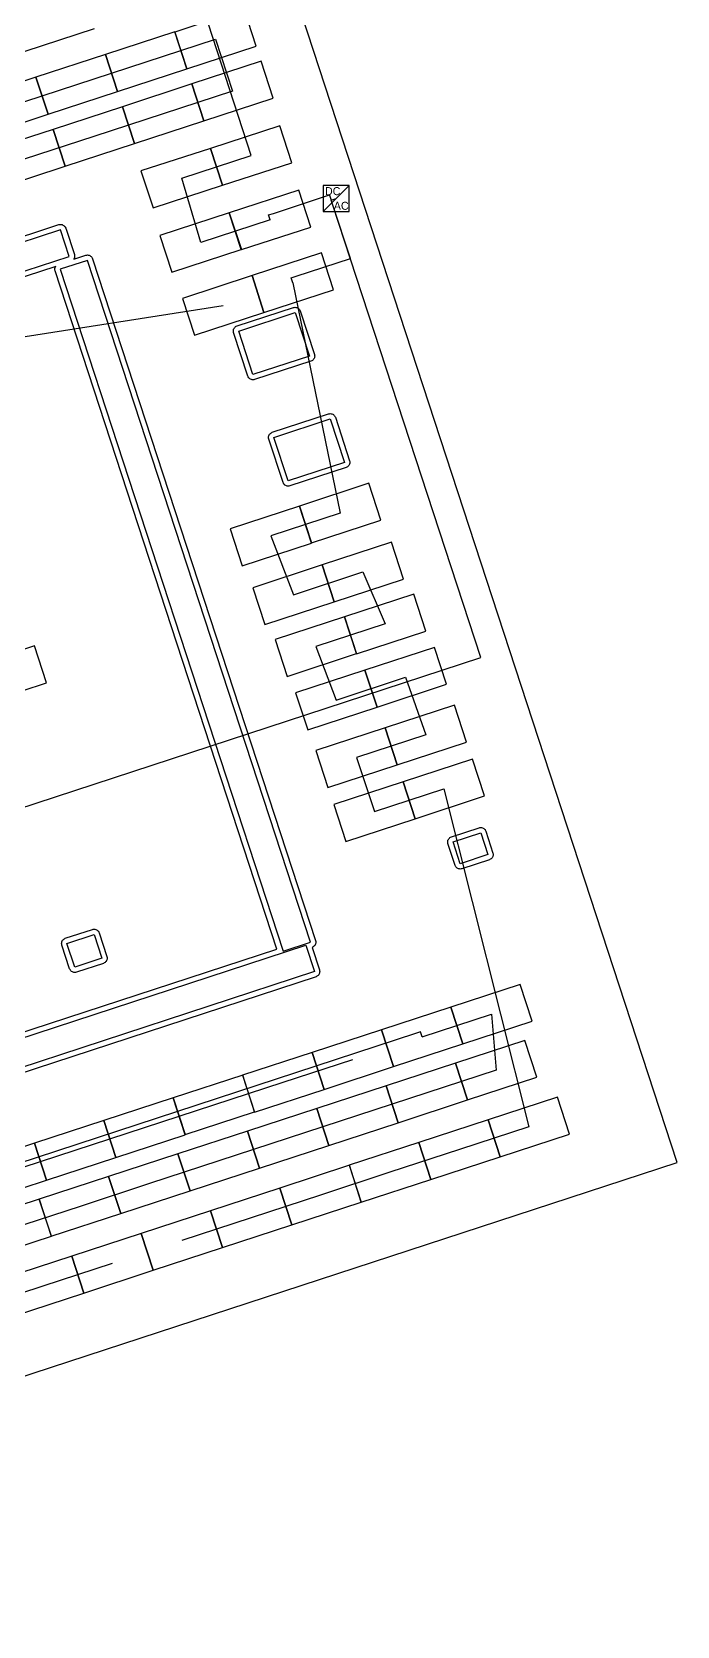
# Model space of a CAD drawing. Header units: feet. Extents: x -377 to 137, y -116 to 143.
# Drawn here: x -62 to -1.2, y -116.3 to 34 of the extents above; entities that cross this region are included whole.
import ezdxf

# ---------------------------------------------------------------- set-up
doc = ezdxf.new("R2010")
doc.units = ezdxf.units.FT
for name, color, linetype in [('Buildings', 7, 'CONTINUOUS'), ('Connections', 7, 'CONTINUOUS'), ('Inverters', 7, 'CONTINUOUS'), ('Modules', 7, 'CONTINUOUS'), ('Obstructions', 7, 'CONTINUOUS'), ('Setbacks', 7, 'CONTINUOUS'), ('Strings', 7, 'CONTINUOUS')]:
    doc.layers.add(name, color=color, linetype=linetype)

msp = doc.modelspace()

# ---------------------------------------------------------------- linework, layer by layer
at = {"layer": 'Buildings', "color": 252}
for p, q in [((-1.2, -72.63), (-43.45, 56.56)), ((-134.87, -116.35), (-1.2, -72.63))]:
    msp.add_line(p, q, dxfattribs=at)
at = {"layer": 'Connections', "color": 91}
for p, q in [((-39.27, 16.85), (-33.97, 18.59)), ((-33.97, 18.59), (-33.97, 18.57)), ((-33.97, 18.57), (-33.81, 18.1)), ((-33.81, 18.1), (-33.35, 18.26)), ((-33.81, 18.1), (-33.35, 18.26)), ((-33.81, 18.1), (-33.35, 18.26)), ((-33.66, 17.64), (-33.81, 18.1)), ((-33.66, 17.64), (-33.81, 18.1)), ((-39.74, 16.7), (-39.27, 16.85)), ((-39.59, 16.23), (-39.74, 16.7)), ((-19.71, -25.03), (-33.66, 17.64)), ((-32.01, 12.6), (-33.66, 17.64)), ((-37.14, 10.93), (-32.01, 12.6)), ((-37.61, 10.77), (-37.14, 10.93)), ((-37.45, 10.31), (-37.61, 10.77)), ((-98.54, -50.82), (-19.71, -25.03)), ((-25.87, -60.48), (-119.72, -91.17)), ((-25.4, -60.32), (-25.87, -60.48)), ((-25.25, -60.79), (-25.4, -60.32))]:
    msp.add_line(p, q, dxfattribs=at)
at = {"layer": 'Inverters'}
for p, q in [((-32.12, 19.49), (-34.58, 19.49)), ((-34.58, 19.49), (-34.58, 17.03)), ((-34.58, 17.03), (-32.12, 19.49)), ((-32.12, 17.03), (-32.12, 19.49)), ((-34.58, 17.03), (-32.12, 17.03))]:
    msp.add_line(p, q, dxfattribs=at)
at = {"layer": 'Modules', "color": 254}
for p, q in [((-42.03, 36.09), (-48.58, 33.95)), ((-40.9, 32.61), (-42.03, 36.09)), ((-62.67, 32.15), (-56.13, 34.28)), ((-48.57, 33.96), (-55.12, 31.82)), ((-48.58, 33.95), (-47.44, 30.47)), ((-47.44, 30.48), (-48.57, 33.96)), ((-55.11, 31.82), (-61.66, 29.68)), ((-55.12, 31.82), (-53.98, 28.34)), ((-53.98, 28.34), (-55.11, 31.82)), ((-47.44, 30.47), (-40.9, 32.61)), ((-53.98, 28.34), (-47.44, 30.48)), ((-40.43, 31.19), (-46.97, 29.05)), ((-39.29, 27.71), (-40.43, 31.19)), ((-61.66, 29.68), (-68.2, 27.54)), ((-60.52, 26.2), (-61.66, 29.68)), ((-61.66, 29.68), (-60.52, 26.2)), ((-46.97, 29.05), (-53.51, 26.91)), ((-46.97, 29.05), (-45.83, 25.57)), ((-45.83, 25.57), (-46.97, 29.05)), ((-60.52, 26.2), (-53.98, 28.34)), ((-45.83, 25.57), (-39.29, 27.71)), ((-67.06, 24.06), (-60.52, 26.2)), ((-53.51, 26.91), (-60.05, 24.77)), ((-52.37, 23.43), (-53.51, 26.91)), ((-53.51, 26.91), (-52.37, 23.43)), ((-52.37, 23.43), (-45.83, 25.57)), ((-60.05, 24.77), (-66.6, 22.63)), ((-60.05, 24.77), (-58.92, 21.29)), ((-58.92, 21.29), (-60.05, 24.77)), ((-38.67, 25.11), (-45.21, 22.98)), ((-37.53, 21.63), (-38.67, 25.11)), ((-58.92, 21.29), (-52.37, 23.43)), ((-45.21, 22.98), (-51.76, 20.85)), ((-45.21, 22.98), (-44.08, 19.5)), ((-44.08, 19.5), (-45.21, 22.98)), ((-65.46, 19.15), (-58.92, 21.29)), ((-44.08, 19.5), (-37.53, 21.63)), ((-51.76, 20.85), (-50.62, 17.37)), ((-50.62, 17.37), (-44.08, 19.5)), ((-36.88, 19.03), (-43.43, 16.91)), ((-35.75, 15.55), (-36.88, 19.03)), ((-43.43, 16.91), (-49.97, 14.78)), ((-43.43, 16.91), (-42.29, 13.43)), ((-42.3, 13.43), (-43.43, 16.91)), ((-42.29, 13.43), (-35.75, 15.55)), ((-49.97, 14.78), (-48.84, 11.3)), ((-48.84, 11.3), (-42.3, 13.43)), ((-34.75, 13.12), (-41.29, 10.98)), ((-33.61, 9.64), (-34.75, 13.12)), ((-41.29, 10.98), (-47.84, 8.84)), ((-41.29, 10.98), (-40.16, 7.5)), ((-40.16, 7.5), (-41.29, 10.98)), ((-40.16, 7.5), (-33.61, 9.64)), ((-47.84, 8.84), (-46.7, 5.36)), ((-46.7, 5.36), (-40.16, 7.5)), ((-30.26, -8.6), (-36.81, -10.74)), ((-29.13, -12.08), (-30.26, -8.6)), ((-36.81, -10.75), (-43.35, -12.89)), ((-36.81, -10.74), (-35.67, -14.22)), ((-35.67, -14.23), (-36.81, -10.75)), ((-43.35, -12.89), (-42.21, -16.37)), ((-35.67, -14.22), (-29.13, -12.08)), ((-42.21, -16.37), (-35.67, -14.23)), ((-28.12, -14.15), (-34.67, -16.29)), ((-26.99, -17.63), (-28.12, -14.15)), ((-34.67, -16.3), (-41.21, -18.44)), ((-34.67, -16.29), (-33.53, -19.77)), ((-33.53, -19.78), (-34.67, -16.3)), ((-33.53, -19.77), (-26.99, -17.63)), ((-41.21, -18.44), (-40.07, -21.92)), ((-26.04, -19.05), (-32.58, -21.19)), ((-24.9, -22.53), (-26.04, -19.05)), ((-40.07, -21.92), (-33.53, -19.78)), ((-32.58, -21.19), (-39.12, -23.33)), ((-31.44, -24.66), (-32.58, -21.19)), ((-32.58, -21.19), (-31.44, -24.67)), ((-31.44, -24.67), (-24.9, -22.53)), ((-61.8, -23.93), (-68.34, -26.07)), ((-60.66, -27.41), (-61.8, -23.93)), ((-39.12, -23.33), (-37.98, -26.8)), ((-37.98, -26.8), (-31.44, -24.66)), ((-24.09, -24.07), (-30.64, -26.21)), ((-22.96, -27.55), (-24.09, -24.07)), ((-30.64, -26.22), (-37.18, -28.36)), ((-30.64, -26.21), (-29.5, -29.69)), ((-29.5, -29.7), (-30.64, -26.22)), ((-67.2, -29.55), (-60.66, -27.41)), ((-37.18, -28.36), (-36.04, -31.84)), ((-29.5, -29.69), (-22.96, -27.55)), ((-36.04, -31.84), (-29.5, -29.7)), ((-22.19, -29.51), (-28.73, -31.65)), ((-21.05, -32.99), (-22.19, -29.51)), ((-28.73, -31.65), (-35.28, -33.79)), ((-28.73, -31.65), (-27.6, -35.13)), ((-27.59, -35.13), (-28.73, -31.65)), ((-27.6, -35.13), (-21.05, -32.99)), ((-35.28, -33.79), (-34.14, -37.27)), ((-34.14, -37.27), (-27.59, -35.13)), ((-20.49, -34.6), (-27.04, -36.74)), ((-19.36, -38.08), (-20.49, -34.6)), ((-27.03, -36.74), (-33.58, -38.88)), ((-27.04, -36.74), (-25.9, -40.22)), ((-25.9, -40.22), (-27.03, -36.74)), ((-33.58, -38.88), (-32.44, -42.36)), ((-25.9, -40.22), (-19.36, -38.08)), ((-32.44, -42.36), (-25.9, -40.22)), ((-16.01, -55.84), (-22.55, -57.98)), ((-14.87, -59.32), (-16.01, -55.84)), ((-22.55, -57.98), (-29.09, -60.12)), ((-22.55, -57.98), (-21.41, -61.46)), ((-21.41, -61.46), (-22.55, -57.98)), ((-29.09, -60.12), (-35.63, -62.26)), ((-27.95, -63.6), (-29.09, -60.12)), ((-29.09, -60.12), (-27.95, -63.6)), ((-21.41, -61.46), (-14.87, -59.32)), ((-27.95, -63.6), (-21.41, -61.46)), ((-15.56, -61.12), (-22.1, -63.26)), ((-14.42, -64.6), (-15.56, -61.12)), ((-35.63, -62.26), (-42.18, -64.4)), ((-34.5, -65.74), (-35.63, -62.26)), ((-35.63, -62.26), (-34.49, -65.74)), ((-42.17, -64.39), (-48.72, -66.53)), ((-42.18, -64.4), (-41.04, -67.88)), ((-41.04, -67.87), (-42.17, -64.39)), ((-34.49, -65.74), (-27.95, -63.6)), ((-22.1, -63.26), (-28.64, -65.4)), ((-20.96, -66.74), (-22.1, -63.26)), ((-22.1, -63.26), (-20.96, -66.74)), ((-20.96, -66.74), (-14.42, -64.6)), ((-41.04, -67.88), (-34.5, -65.74)), ((-28.64, -65.4), (-35.18, -67.54)), ((-27.5, -68.88), (-28.64, -65.4)), ((-28.64, -65.4), (-27.5, -68.88)), ((-48.72, -66.54), (-55.26, -68.68)), ((-48.72, -66.53), (-47.58, -70.01)), ((-47.58, -70.02), (-48.72, -66.54)), ((-35.18, -67.54), (-41.73, -69.68)), ((-34.05, -71.02), (-35.18, -67.54)), ((-35.18, -67.54), (-34.04, -71.02)), ((-27.5, -68.88), (-20.96, -66.74)), ((-12.49, -66.47), (-19.03, -68.61)), ((-11.35, -69.95), (-12.49, -66.47)), ((-55.26, -68.68), (-61.8, -70.82)), ((-54.12, -72.15), (-55.26, -68.68)), ((-55.26, -68.68), (-54.12, -72.16)), ((-47.58, -70.01), (-41.04, -67.87)), ((-34.04, -71.02), (-27.5, -68.88)), ((-19.03, -68.61), (-25.57, -70.75)), ((-17.89, -72.09), (-19.03, -68.61)), ((-19.03, -68.61), (-17.89, -72.09)), ((-54.12, -72.16), (-47.58, -70.02)), ((-41.73, -69.68), (-48.27, -71.82)), ((-40.59, -73.16), (-41.73, -69.68)), ((-41.73, -69.68), (-40.59, -73.16)), ((-17.89, -72.09), (-11.35, -69.95)), ((-61.8, -70.82), (-68.34, -72.96)), ((-60.66, -74.29), (-61.8, -70.82)), ((-61.8, -70.82), (-60.66, -74.29)), ((-48.27, -71.82), (-54.81, -73.96)), ((-47.13, -75.3), (-48.27, -71.82)), ((-48.27, -71.82), (-47.13, -75.3)), ((-40.59, -73.16), (-34.05, -71.02)), ((-25.57, -70.75), (-32.12, -72.89)), ((-24.44, -74.23), (-25.57, -70.75)), ((-25.57, -70.75), (-24.43, -74.23)), ((-24.43, -74.23), (-17.89, -72.09)), ((-60.66, -74.29), (-54.12, -72.15)), ((-47.13, -75.3), (-40.59, -73.16)), ((-32.11, -72.9), (-38.66, -75.04)), ((-32.12, -72.89), (-30.98, -76.37)), ((-30.98, -76.38), (-32.11, -72.9)), ((-67.2, -76.43), (-60.66, -74.29)), ((-54.81, -73.96), (-61.35, -76.1)), ((-53.67, -77.44), (-54.81, -73.96)), ((-54.81, -73.96), (-53.67, -77.44)), ((-38.66, -75.04), (-45.2, -77.18)), ((-37.52, -78.52), (-38.66, -75.04)), ((-38.66, -75.04), (-37.52, -78.52)), ((-30.98, -76.37), (-24.44, -74.23)), ((-61.35, -76.1), (-67.89, -78.24)), ((-60.21, -79.58), (-61.35, -76.1)), ((-61.35, -76.1), (-60.22, -79.58)), ((-53.67, -77.44), (-47.13, -75.3)), ((-37.52, -78.52), (-30.98, -76.38)), ((-60.22, -79.58), (-53.67, -77.44)), ((-45.2, -77.18), (-51.74, -79.32)), ((-44.06, -80.66), (-45.2, -77.18)), ((-45.2, -77.18), (-44.06, -80.66)), ((-66.76, -81.72), (-60.21, -79.58)), ((-51.74, -79.32), (-58.28, -81.46)), ((-50.6, -82.8), (-51.74, -79.32)), ((-51.74, -79.32), (-50.6, -82.8)), ((-44.06, -80.66), (-37.52, -78.52)), ((-50.6, -82.8), (-44.06, -80.66)), ((-58.28, -81.46), (-64.83, -83.6)), ((-57.15, -84.94), (-58.28, -81.46)), ((-58.28, -81.46), (-57.15, -84.94)), ((-57.15, -84.94), (-50.6, -82.8)), ((-63.69, -87.08), (-57.15, -84.94))]:
    msp.add_line(p, q, dxfattribs=at)
at = {"layer": 'Obstructions', "color": 252}
for p, q in [((-59.34, 15.31), (-163.83, -18.87)), ((-58.52, 12.8), (-59.34, 15.31)), ((-163.01, -21.38), (-58.52, 12.8)), ((-56.8, 12.42), (-59.38, 11.58)), ((-35.77, -51.87), (-56.8, 12.42)), ((-59.38, 11.58), (-38.35, -52.72)), ((-42.54, 5.76), (-37.23, 7.5)), ((-37.23, 7.5), (-35.88, 3.4)), ((-41.2, 1.66), (-42.54, 5.76)), ((-35.88, 3.4), (-41.2, 1.66)), ((-39.23, -4.27), (-33.91, -2.53)), ((-33.91, -2.53), (-32.57, -6.63)), ((-37.88, -8.37), (-39.23, -4.27)), ((-32.57, -6.63), (-37.88, -8.37)), ((-22.33, -42.41), (-19.72, -41.55)), ((-19.72, -41.55), (-19.05, -43.61)), ((-21.65, -44.47), (-22.33, -42.41)), ((-19.05, -43.61), (-21.65, -44.47)), ((-140.91, -86.39), (-36.21, -52.15)), ((-58.74, -51.98), (-56.18, -51.14)), ((-58.01, -54.22), (-58.74, -51.98)), ((-56.18, -51.14), (-55.45, -53.38)), ((-38.35, -52.72), (-35.77, -51.87)), ((-36.21, -52.15), (-35.4, -54.64)), ((-55.45, -53.38), (-58.01, -54.22)), ((-35.4, -54.64), (-140.1, -88.88))]:
    msp.add_line(p, q, dxfattribs=at)
at = {"layer": 'Setbacks', "color": 2}
for p, q in [((-163.99, -18.39), (-59.5, 15.79)), ((-59.5, 15.79), (-59.42, 15.8)), ((-59.5, 15.79), (-59.5, 15.79)), ((-59.5, 15.79), (-59.5, 15.79)), ((-59.5, 15.79), (-59.5, 15.79)), ((-59.42, 15.8), (-59.34, 15.81)), ((-59.34, 15.81), (-59.34, 15.81)), ((-59.34, 15.81), (-59.34, 15.81)), ((-59.34, 15.81), (-59.34, 15.81)), ((-59.34, 15.81), (-59.34, 15.81)), ((-59.34, 15.81), (-59.27, 15.8)), ((-59.27, 15.8), (-59.19, 15.79)), ((-59.19, 15.79), (-59.19, 15.79)), ((-59.19, 15.79), (-59.19, 15.79)), ((-59.19, 15.79), (-59.19, 15.79)), ((-59.19, 15.79), (-59.19, 15.79)), ((-59.19, 15.79), (-59.12, 15.75)), ((-59.12, 15.75), (-59.05, 15.72)), ((-59.05, 15.72), (-59.05, 15.72)), ((-59.05, 15.72), (-59.05, 15.72)), ((-59.05, 15.72), (-59.05, 15.72)), ((-59.05, 15.72), (-59.05, 15.72)), ((-59.05, 15.72), (-58.99, 15.66)), ((-58.99, 15.66), (-58.94, 15.61)), ((-58.94, 15.61), (-58.94, 15.61)), ((-58.94, 15.61), (-58.94, 15.61)), ((-58.94, 15.61), (-58.94, 15.61)), ((-58.94, 15.61), (-58.94, 15.61)), ((-58.94, 15.61), (-58.9, 15.54)), ((-58.9, 15.54), (-58.86, 15.47)), ((-58.86, 15.47), (-58.86, 15.47)), ((-58.86, 15.47), (-58.86, 15.47)), ((-58.86, 15.47), (-58.86, 15.47)), ((-58.86, 15.47), (-58.04, 12.96)), ((-58.1, 12.53), (-56.96, 12.9)), ((-58.08, 12.58), (-58.1, 12.53)), ((-58.04, 12.65), (-58.08, 12.58)), ((-58.04, 12.96), (-58.04, 12.96)), ((-58.04, 12.96), (-58.04, 12.96)), ((-58.04, 12.96), (-58.04, 12.96)), ((-58.04, 12.96), (-58.04, 12.96)), ((-58.04, 12.96), (-58.03, 12.88)), ((-58.03, 12.72), (-58.04, 12.65)), ((-58.04, 12.65), (-58.04, 12.65)), ((-58.04, 12.65), (-58.04, 12.65)), ((-58.04, 12.65), (-58.04, 12.65)), ((-58.04, 12.65), (-58.04, 12.65)), ((-58.03, 12.88), (-58.02, 12.8)), ((-58.02, 12.8), (-58.03, 12.72)), ((-58.02, 12.8), (-58.02, 12.8)), ((-58.02, 12.8), (-58.02, 12.8)), ((-58.02, 12.8), (-58.02, 12.8)), ((-58.02, 12.8), (-58.02, 12.8)), ((-56.96, 12.9), (-56.87, 12.92)), ((-56.96, 12.9), (-56.96, 12.9)), ((-56.96, 12.9), (-56.96, 12.9)), ((-56.87, 12.92), (-56.8, 12.93)), ((-56.8, 12.93), (-56.8, 12.93)), ((-56.8, 12.93), (-56.8, 12.93)), ((-56.8, 12.93), (-56.8, 12.93)), ((-56.8, 12.93), (-56.73, 12.92)), ((-56.73, 12.92), (-56.65, 12.9)), ((-56.65, 12.9), (-56.65, 12.9)), ((-56.65, 12.9), (-56.65, 12.9)), ((-56.65, 12.9), (-56.65, 12.9)), ((-56.65, 12.9), (-56.59, 12.87)), ((-56.59, 12.87), (-56.51, 12.83)), ((-56.51, 12.83), (-56.51, 12.83)), ((-56.51, 12.83), (-56.51, 12.83)), ((-56.51, 12.83), (-56.51, 12.83)), ((-56.51, 12.83), (-56.45, 12.78)), ((-56.45, 12.78), (-56.4, 12.72)), ((-56.4, 12.72), (-56.39, 12.72)), ((-56.39, 12.72), (-56.39, 12.72)), ((-56.39, 12.72), (-56.39, 12.72)), ((-56.39, 12.72), (-56.36, 12.65)), ((-56.36, 12.65), (-56.32, 12.58)), ((-56.32, 12.58), (-56.32, 12.58)), ((-56.32, 12.58), (-56.32, 12.58)), ((-56.32, 12.58), (-56.32, 12.58)), ((-56.32, 12.58), (-35.29, -51.72)), ((-59.8, 11.85), (-162.86, -21.85)), ((-59.88, 11.58), (-59.87, 11.66)), ((-59.87, 11.5), (-59.88, 11.58)), ((-59.88, 11.58), (-59.88, 11.58)), ((-59.88, 11.58), (-59.88, 11.58)), ((-59.88, 11.58), (-59.88, 11.58)), ((-59.87, 11.66), (-59.86, 11.74)), ((-59.86, 11.43), (-59.87, 11.5)), ((-59.86, 11.74), (-59.82, 11.8)), ((-59.86, 11.74), (-59.86, 11.74)), ((-59.86, 11.74), (-59.86, 11.74)), ((-59.86, 11.74), (-59.86, 11.74)), ((-59.86, 11.42), (-59.86, 11.43)), ((-38.95, -52.51), (-59.86, 11.42)), ((-59.86, 11.42), (-59.86, 11.42)), ((-59.86, 11.42), (-59.86, 11.42)), ((-59.86, 11.42), (-59.86, 11.42)), ((-59.82, 11.8), (-59.8, 11.85)), ((-42.7, 6.24), (-37.38, 7.98)), ((-37.38, 7.98), (-37.31, 7.99)), ((-37.38, 7.98), (-37.38, 7.98)), ((-37.38, 7.98), (-37.38, 7.98)), ((-37.38, 7.98), (-37.38, 7.98)), ((-37.31, 7.99), (-37.23, 8)), ((-37.23, 8), (-37.23, 8)), ((-37.23, 8), (-37.23, 8)), ((-37.23, 8), (-37.23, 8)), ((-37.23, 8), (-37.23, 8)), ((-37.23, 8), (-37.15, 7.99)), ((-37.15, 7.99), (-37.07, 7.98)), ((-37.07, 7.98), (-37.07, 7.98)), ((-37.07, 7.98), (-37.07, 7.98)), ((-37.07, 7.98), (-37.07, 7.98)), ((-37.07, 7.98), (-37.07, 7.98)), ((-37.07, 7.98), (-37, 7.94)), ((-37, 7.94), (-36.93, 7.91)), ((-36.93, 7.91), (-36.93, 7.91)), ((-36.93, 7.91), (-36.93, 7.91)), ((-36.93, 7.91), (-36.93, 7.91)), ((-36.93, 7.91), (-36.93, 7.91)), ((-36.93, 7.91), (-36.88, 7.85)), ((-36.88, 7.85), (-36.82, 7.8)), ((-36.82, 7.8), (-36.82, 7.8)), ((-36.82, 7.8), (-36.82, 7.8)), ((-36.82, 7.8), (-36.82, 7.8)), ((-36.82, 7.8), (-36.82, 7.8)), ((-36.82, 7.8), (-36.78, 7.73)), ((-36.78, 7.73), (-36.75, 7.66)), ((-36.75, 7.66), (-36.75, 7.66)), ((-36.75, 7.66), (-36.75, 7.66)), ((-36.75, 7.66), (-36.75, 7.66)), ((-36.75, 7.66), (-35.41, 3.55)), ((-42.98, 5.99), (-42.95, 6.06)), ((-42.95, 6.06), (-42.89, 6.11)), ((-42.95, 6.06), (-42.95, 6.06)), ((-42.95, 6.06), (-42.95, 6.06)), ((-42.95, 6.06), (-42.95, 6.06)), ((-42.95, 6.06), (-42.95, 6.06)), ((-42.89, 6.11), (-42.84, 6.17)), ((-42.84, 6.17), (-42.77, 6.21)), ((-42.84, 6.17), (-42.84, 6.17)), ((-42.84, 6.17), (-42.84, 6.17)), ((-42.84, 6.17), (-42.84, 6.17)), ((-42.84, 6.17), (-42.84, 6.17)), ((-42.77, 6.21), (-42.7, 6.24)), ((-42.7, 6.24), (-42.7, 6.24)), ((-42.7, 6.24), (-42.7, 6.24)), ((-43.04, 5.76), (-43.03, 5.84)), ((-43.04, 5.76), (-43.04, 5.76)), ((-43.04, 5.76), (-43.04, 5.76)), ((-43.03, 5.68), (-43.04, 5.76)), ((-43.04, 5.76), (-43.04, 5.76)), ((-43.04, 5.76), (-43.04, 5.76)), ((-43.03, 5.84), (-43.02, 5.92)), ((-43.02, 5.61), (-43.03, 5.68)), ((-43.02, 5.92), (-42.98, 5.99)), ((-43.02, 5.92), (-43.02, 5.92)), ((-43.02, 5.92), (-43.02, 5.92)), ((-43.02, 5.92), (-43.02, 5.92)), ((-43.02, 5.92), (-43.02, 5.92)), ((-41.68, 1.5), (-43.02, 5.61)), ((-43.02, 5.61), (-43.02, 5.61)), ((-43.02, 5.61), (-43.02, 5.61)), ((-43.02, 5.61), (-43.02, 5.61)), ((-35.53, 3.05), (-35.59, 2.99)), ((-35.48, 3.1), (-35.53, 3.05)), ((-35.44, 3.17), (-35.48, 3.1)), ((-35.48, 3.1), (-35.48, 3.1)), ((-35.48, 3.1), (-35.48, 3.1)), ((-35.48, 3.1), (-35.48, 3.1)), ((-35.48, 3.1), (-35.48, 3.1)), ((-35.41, 3.24), (-35.44, 3.17)), ((-35.41, 3.55), (-35.41, 3.55)), ((-35.41, 3.55), (-35.39, 3.48)), ((-35.39, 3.32), (-35.41, 3.24)), ((-35.41, 3.24), (-35.41, 3.24)), ((-35.41, 3.24), (-35.41, 3.24)), ((-35.41, 3.24), (-35.41, 3.24)), ((-35.41, 3.24), (-35.41, 3.24)), ((-35.39, 3.48), (-35.38, 3.4)), ((-35.38, 3.4), (-35.39, 3.32)), ((-35.38, 3.4), (-35.38, 3.4)), ((-35.38, 3.4), (-35.38, 3.4)), ((-35.38, 3.4), (-35.38, 3.4)), ((-35.38, 3.4), (-35.38, 3.4)), ((-35.73, 2.92), (-41.04, 1.18)), ((-35.66, 2.95), (-35.73, 2.92)), ((-35.73, 2.92), (-35.73, 2.92)), ((-35.59, 2.99), (-35.66, 2.95)), ((-35.59, 2.99), (-35.59, 2.99)), ((-35.59, 2.99), (-35.59, 2.99)), ((-35.59, 2.99), (-35.59, 2.99)), ((-35.59, 2.99), (-35.59, 2.99)), ((-41.64, 1.43), (-41.68, 1.5)), ((-41.68, 1.5), (-41.68, 1.5)), ((-41.68, 1.5), (-41.68, 1.5)), ((-41.68, 1.5), (-41.68, 1.5)), ((-41.6, 1.36), (-41.64, 1.43)), ((-41.55, 1.31), (-41.6, 1.36)), ((-41.6, 1.36), (-41.6, 1.36)), ((-41.6, 1.36), (-41.6, 1.36)), ((-41.6, 1.36), (-41.6, 1.36)), ((-41.6, 1.36), (-41.6, 1.36)), ((-41.49, 1.25), (-41.55, 1.31)), ((-41.42, 1.21), (-41.49, 1.25)), ((-41.49, 1.25), (-41.49, 1.25)), ((-41.49, 1.25), (-41.49, 1.25)), ((-41.49, 1.25), (-41.49, 1.25)), ((-41.49, 1.25), (-41.49, 1.25)), ((-41.35, 1.18), (-41.42, 1.21)), ((-41.27, 1.17), (-41.35, 1.18)), ((-41.35, 1.18), (-41.35, 1.18)), ((-41.35, 1.18), (-41.35, 1.18)), ((-41.35, 1.18), (-41.35, 1.18)), ((-41.35, 1.18), (-41.35, 1.18)), ((-41.2, 1.15), (-41.27, 1.17)), ((-41.12, 1.17), (-41.2, 1.15)), ((-41.2, 1.15), (-41.2, 1.15)), ((-41.2, 1.15), (-41.2, 1.15)), ((-41.2, 1.15), (-41.2, 1.15)), ((-41.2, 1.15), (-41.2, 1.15)), ((-41.04, 1.18), (-41.12, 1.17)), ((-41.04, 1.18), (-41.04, 1.18)), ((-41.04, 1.18), (-41.04, 1.18)), ((-41.04, 1.18), (-41.04, 1.18)), ((-39.38, -3.79), (-34.07, -2.05)), ((-34.07, -2.05), (-33.99, -2.04)), ((-34.07, -2.05), (-34.07, -2.05)), ((-33.99, -2.04), (-33.91, -2.03)), ((-33.91, -2.03), (-33.91, -2.03)), ((-33.91, -2.03), (-33.91, -2.03)), ((-33.91, -2.03), (-33.91, -2.03)), ((-33.91, -2.03), (-33.83, -2.04)), ((-33.83, -2.04), (-33.76, -2.05)), ((-33.76, -2.05), (-33.76, -2.05)), ((-33.76, -2.05), (-33.76, -2.05)), ((-33.76, -2.05), (-33.76, -2.05)), ((-33.76, -2.05), (-33.68, -2.09)), ((-33.68, -2.09), (-33.62, -2.12)), ((-33.62, -2.12), (-33.62, -2.12)), ((-33.62, -2.12), (-33.62, -2.12)), ((-33.62, -2.12), (-33.62, -2.12)), ((-33.62, -2.12), (-33.56, -2.18)), ((-33.56, -2.18), (-33.51, -2.23)), ((-33.51, -2.23), (-33.51, -2.23)), ((-33.51, -2.23), (-33.51, -2.23)), ((-33.51, -2.23), (-33.51, -2.23)), ((-33.51, -2.23), (-33.47, -2.3)), ((-33.47, -2.3), (-33.43, -2.37)), ((-33.43, -2.37), (-33.43, -2.37)), ((-33.43, -2.37), (-32.09, -6.48)), ((-39.73, -4.27), (-39.72, -4.19)), ((-39.72, -4.35), (-39.73, -4.27)), ((-39.73, -4.27), (-39.73, -4.27)), ((-39.73, -4.27), (-39.73, -4.27)), ((-39.73, -4.27), (-39.73, -4.27)), ((-39.72, -4.19), (-39.7, -4.12)), ((-39.7, -4.43), (-39.72, -4.35)), ((-39.7, -4.11), (-39.67, -4.04)), ((-39.7, -4.12), (-39.7, -4.11)), ((-39.7, -4.11), (-39.7, -4.11)), ((-39.7, -4.11), (-39.7, -4.11)), ((-38.36, -8.53), (-39.7, -4.43)), ((-39.7, -4.43), (-39.7, -4.43)), ((-39.7, -4.43), (-39.7, -4.43)), ((-39.7, -4.43), (-39.7, -4.43)), ((-39.67, -4.04), (-39.63, -3.97)), ((-39.63, -3.97), (-39.58, -3.92)), ((-39.63, -3.97), (-39.63, -3.97)), ((-39.63, -3.97), (-39.63, -3.97)), ((-39.63, -3.97), (-39.63, -3.97)), ((-39.58, -3.92), (-39.52, -3.86)), ((-39.52, -3.86), (-39.45, -3.83)), ((-39.52, -3.86), (-39.52, -3.86)), ((-39.52, -3.86), (-39.52, -3.86)), ((-39.52, -3.86), (-39.52, -3.86)), ((-39.45, -3.83), (-39.38, -3.79)), ((-39.38, -3.79), (-39.38, -3.79)), ((-39.38, -3.79), (-39.38, -3.79)), ((-39.38, -3.79), (-39.38, -3.79)), ((-32.41, -7.11), (-37.73, -8.85)), ((-32.34, -7.08), (-32.41, -7.11)), ((-32.41, -7.11), (-32.41, -7.11)), ((-32.41, -7.11), (-32.41, -7.11)), ((-32.41, -7.11), (-32.41, -7.11)), ((-32.27, -7.04), (-32.34, -7.08)), ((-32.22, -6.98), (-32.27, -7.04)), ((-32.27, -7.04), (-32.27, -7.04)), ((-32.27, -7.04), (-32.27, -7.04)), ((-32.27, -7.04), (-32.27, -7.04)), ((-32.16, -6.93), (-32.22, -6.98)), ((-32.13, -6.86), (-32.16, -6.93)), ((-32.16, -6.93), (-32.16, -6.93)), ((-32.16, -6.93), (-32.16, -6.93)), ((-32.16, -6.93), (-32.16, -6.93)), ((-32.09, -6.79), (-32.13, -6.86)), ((-32.09, -6.48), (-32.09, -6.48)), ((-32.09, -6.48), (-32.09, -6.48)), ((-32.09, -6.48), (-32.09, -6.48)), ((-32.09, -6.48), (-32.08, -6.55)), ((-32.08, -6.71), (-32.09, -6.79)), ((-32.09, -6.79), (-32.09, -6.79)), ((-32.09, -6.79), (-32.09, -6.79)), ((-32.09, -6.79), (-32.09, -6.79)), ((-32.08, -6.55), (-32.07, -6.63)), ((-32.07, -6.63), (-32.08, -6.71)), ((-32.07, -6.63), (-32.07, -6.63)), ((-32.07, -6.63), (-32.07, -6.63)), ((-32.07, -6.63), (-32.07, -6.63)), ((-38.33, -8.6), (-38.36, -8.53)), ((-38.36, -8.53), (-38.36, -8.53)), ((-38.29, -8.67), (-38.33, -8.6)), ((-38.24, -8.72), (-38.29, -8.67)), ((-38.29, -8.67), (-38.29, -8.67)), ((-38.29, -8.67), (-38.29, -8.67)), ((-38.29, -8.67), (-38.29, -8.67)), ((-38.18, -8.78), (-38.24, -8.72)), ((-38.11, -8.81), (-38.18, -8.78)), ((-38.18, -8.78), (-38.18, -8.78)), ((-38.18, -8.78), (-38.18, -8.78)), ((-38.18, -8.78), (-38.18, -8.78)), ((-38.04, -8.85), (-38.11, -8.81)), ((-37.96, -8.86), (-38.04, -8.85)), ((-38.04, -8.85), (-38.04, -8.85)), ((-38.04, -8.85), (-38.04, -8.85)), ((-38.04, -8.85), (-38.04, -8.85)), ((-37.88, -8.87), (-37.96, -8.86)), ((-37.81, -8.86), (-37.88, -8.87)), ((-37.88, -8.87), (-37.88, -8.87)), ((-37.88, -8.87), (-37.88, -8.87)), ((-37.88, -8.87), (-37.88, -8.87)), ((-37.73, -8.85), (-37.81, -8.86)), ((-37.73, -8.85), (-37.73, -8.85)), ((-22.74, -42.11), (-22.68, -42.06)), ((-22.68, -42.06), (-22.63, -42)), ((-22.63, -42), (-22.56, -41.96)), ((-22.63, -42), (-22.63, -42)), ((-22.63, -42), (-22.63, -42)), ((-22.63, -42), (-22.63, -42)), ((-22.56, -41.96), (-22.49, -41.93)), ((-22.49, -41.93), (-19.87, -41.07)), ((-22.49, -41.93), (-22.49, -41.93)), ((-19.87, -41.07), (-19.8, -41.06)), ((-19.87, -41.07), (-19.87, -41.07)), ((-19.87, -41.07), (-19.87, -41.07)), ((-19.87, -41.07), (-19.87, -41.07)), ((-19.8, -41.06), (-19.72, -41.05)), ((-19.72, -41.05), (-19.72, -41.05)), ((-19.72, -41.05), (-19.72, -41.05)), ((-19.72, -41.05), (-19.72, -41.05)), ((-19.72, -41.05), (-19.72, -41.05)), ((-19.72, -41.05), (-19.64, -41.06)), ((-19.64, -41.06), (-19.56, -41.07)), ((-19.56, -41.07), (-19.56, -41.07)), ((-19.56, -41.07), (-19.56, -41.07)), ((-19.56, -41.07), (-19.56, -41.07)), ((-19.56, -41.07), (-19.56, -41.07)), ((-19.56, -41.07), (-19.49, -41.11)), ((-19.49, -41.11), (-19.42, -41.14)), ((-19.42, -41.14), (-19.42, -41.14)), ((-19.42, -41.14), (-19.42, -41.14)), ((-19.42, -41.14), (-19.42, -41.14)), ((-19.42, -41.14), (-19.42, -41.14)), ((-19.42, -41.14), (-19.37, -41.2)), ((-19.37, -41.2), (-19.31, -41.25)), ((-19.31, -41.25), (-19.31, -41.25)), ((-19.31, -41.25), (-19.31, -41.25)), ((-19.31, -41.25), (-19.31, -41.26)), ((-19.31, -41.26), (-19.31, -41.26)), ((-19.31, -41.26), (-19.27, -41.33)), ((-19.27, -41.33), (-19.24, -41.39)), ((-19.24, -41.39), (-19.24, -41.39)), ((-19.24, -41.39), (-19.24, -41.4)), ((-19.24, -41.4), (-19.24, -41.4)), ((-19.24, -41.4), (-18.57, -43.46)), ((-22.83, -42.41), (-22.82, -42.33)), ((-22.82, -42.49), (-22.83, -42.41)), ((-22.83, -42.41), (-22.83, -42.41)), ((-22.83, -42.41), (-22.83, -42.41)), ((-22.83, -42.41), (-22.83, -42.41)), ((-22.82, -42.33), (-22.81, -42.25)), ((-22.81, -42.56), (-22.82, -42.49)), ((-22.81, -42.25), (-22.77, -42.18)), ((-22.81, -42.25), (-22.81, -42.25)), ((-22.81, -42.25), (-22.81, -42.25)), ((-22.81, -42.25), (-22.81, -42.25)), ((-22.13, -44.62), (-22.81, -42.56)), ((-22.81, -42.56), (-22.81, -42.56)), ((-22.81, -42.56), (-22.81, -42.56)), ((-22.77, -42.18), (-22.74, -42.11)), ((-22.74, -42.11), (-22.74, -42.11)), ((-22.74, -42.11), (-22.74, -42.11)), ((-22.74, -42.11), (-22.74, -42.11)), ((-18.57, -43.46), (-18.57, -43.46)), ((-18.57, -43.46), (-18.56, -43.53)), ((-18.56, -43.53), (-18.54, -43.61)), ((-22.13, -44.62), (-22.13, -44.62)), ((-22.1, -44.69), (-22.13, -44.62)), ((-22.13, -44.62), (-22.13, -44.62)), ((-22.13, -44.62), (-22.13, -44.62)), ((-22.06, -44.76), (-22.1, -44.69)), ((-22.01, -44.82), (-22.06, -44.76)), ((-22.06, -44.76), (-22.06, -44.76)), ((-22.06, -44.76), (-22.06, -44.76)), ((-22.06, -44.76), (-22.06, -44.76)), ((-22.06, -44.76), (-22.06, -44.76)), ((-21.95, -44.87), (-22.01, -44.82)), ((-21.88, -44.91), (-21.95, -44.87)), ((-21.95, -44.87), (-21.95, -44.87)), ((-21.95, -44.87), (-21.95, -44.87)), ((-21.95, -44.87), (-21.95, -44.87)), ((-21.95, -44.87), (-21.95, -44.87)), ((-21.81, -44.94), (-21.88, -44.91)), ((-21.73, -44.96), (-21.81, -44.94)), ((-21.81, -44.94), (-21.81, -44.94)), ((-21.81, -44.94), (-21.81, -44.94)), ((-21.81, -44.94), (-21.81, -44.94)), ((-21.81, -44.94), (-21.81, -44.94)), ((-21.65, -44.97), (-21.73, -44.96)), ((-21.58, -44.96), (-21.65, -44.97)), ((-21.65, -44.97), (-21.65, -44.97)), ((-21.65, -44.97), (-21.65, -44.97)), ((-21.65, -44.97), (-21.65, -44.97)), ((-21.65, -44.97), (-21.65, -44.97)), ((-21.5, -44.94), (-21.58, -44.96)), ((-18.89, -44.09), (-21.5, -44.94)), ((-21.5, -44.94), (-21.5, -44.94)), ((-21.5, -44.94), (-21.5, -44.94)), ((-21.5, -44.94), (-21.5, -44.94)), ((-18.82, -44.05), (-18.89, -44.09)), ((-18.89, -44.09), (-18.89, -44.09)), ((-18.75, -44.02), (-18.82, -44.05)), ((-18.69, -43.96), (-18.75, -44.02)), ((-18.75, -44.02), (-18.75, -44.02)), ((-18.75, -44.02), (-18.75, -44.02)), ((-18.75, -44.02), (-18.75, -44.02)), ((-18.75, -44.02), (-18.75, -44.02)), ((-18.64, -43.91), (-18.69, -43.96)), ((-18.6, -43.84), (-18.64, -43.91)), ((-18.64, -43.91), (-18.64, -43.91)), ((-18.64, -43.91), (-18.64, -43.91)), ((-18.64, -43.91), (-18.64, -43.91)), ((-18.64, -43.91), (-18.64, -43.91)), ((-18.57, -43.77), (-18.6, -43.84)), ((-18.56, -43.69), (-18.57, -43.76)), ((-18.57, -43.76), (-18.57, -43.77)), ((-18.57, -43.77), (-18.57, -43.77)), ((-18.57, -43.77), (-18.57, -43.77)), ((-18.57, -43.77), (-18.57, -43.77)), ((-18.54, -43.61), (-18.56, -43.69)), ((-18.54, -43.61), (-18.54, -43.61)), ((-18.54, -43.61), (-18.54, -43.61)), ((-18.54, -43.61), (-18.54, -43.61)), ((-18.54, -43.61), (-18.54, -43.61)), ((-58.9, -51.5), (-56.34, -50.66)), ((-56.34, -50.66), (-56.26, -50.65)), ((-56.34, -50.66), (-56.34, -50.66)), ((-56.34, -50.66), (-56.34, -50.66)), ((-56.34, -50.66), (-56.34, -50.66)), ((-56.26, -50.65), (-56.18, -50.64)), ((-56.18, -50.64), (-56.18, -50.64)), ((-56.18, -50.64), (-56.18, -50.64)), ((-56.18, -50.64), (-56.18, -50.64)), ((-56.18, -50.64), (-56.18, -50.64)), ((-56.18, -50.64), (-56.1, -50.65)), ((-56.1, -50.65), (-56.03, -50.66)), ((-56.03, -50.66), (-56.03, -50.66)), ((-56.03, -50.66), (-56.03, -50.66)), ((-56.03, -50.66), (-56.03, -50.66)), ((-56.03, -50.66), (-56.02, -50.66)), ((-56.02, -50.66), (-55.96, -50.69)), ((-55.96, -50.69), (-55.89, -50.73)), ((-55.89, -50.73), (-55.89, -50.73)), ((-55.89, -50.73), (-55.88, -50.73)), ((-55.88, -50.73), (-55.88, -50.73)), ((-55.88, -50.73), (-55.88, -50.73)), ((-55.88, -50.73), (-55.83, -50.79)), ((-55.83, -50.79), (-55.77, -50.84)), ((-55.77, -50.84), (-55.77, -50.84)), ((-55.77, -50.84), (-55.77, -50.84)), ((-55.77, -50.84), (-55.77, -50.84)), ((-55.77, -50.84), (-55.77, -50.84)), ((-55.77, -50.84), (-55.74, -50.91)), ((-55.74, -50.91), (-55.7, -50.98)), ((-55.7, -50.98), (-55.7, -50.98)), ((-55.7, -50.98), (-55.7, -50.98)), ((-55.7, -50.98), (-55.7, -50.98)), ((-55.7, -50.98), (-54.97, -53.22)), ((-99.7, -72.38), (-38.95, -52.51)), ((-59.24, -51.98), (-59.23, -51.9)), ((-59.24, -51.98), (-59.24, -51.98)), ((-59.24, -51.98), (-59.24, -51.98)), ((-59.23, -52.06), (-59.24, -51.98)), ((-59.24, -51.98), (-59.24, -51.98)), ((-59.24, -51.98), (-59.24, -51.98)), ((-59.23, -51.9), (-59.22, -51.82)), ((-59.22, -52.13), (-59.23, -52.06)), ((-59.22, -51.82), (-59.18, -51.75)), ((-59.22, -51.82), (-59.22, -51.82)), ((-59.22, -51.82), (-59.22, -51.82)), ((-59.22, -51.82), (-59.22, -51.82)), ((-59.22, -51.82), (-59.22, -51.82)), ((-58.49, -54.37), (-59.22, -52.13)), ((-59.22, -52.13), (-59.22, -52.13)), ((-59.18, -51.75), (-59.15, -51.68)), ((-59.15, -51.68), (-59.09, -51.63)), ((-59.15, -51.68), (-59.15, -51.68)), ((-59.15, -51.68), (-59.15, -51.68)), ((-59.15, -51.68), (-59.15, -51.68)), ((-59.15, -51.68), (-59.15, -51.68)), ((-59.09, -51.63), (-59.04, -51.57)), ((-59.04, -51.57), (-58.97, -51.54)), ((-59.04, -51.57), (-59.04, -51.57)), ((-59.04, -51.57), (-59.04, -51.57)), ((-59.04, -51.57), (-59.04, -51.57)), ((-59.04, -51.57), (-59.04, -51.57)), ((-58.97, -51.54), (-58.9, -51.5)), ((-58.9, -51.5), (-58.9, -51.5)), ((-58.9, -51.5), (-58.9, -51.5)), ((-58.9, -51.5), (-58.9, -51.5)), ((-35.61, -52.35), (-35.62, -52.35)), ((-35.62, -52.35), (-34.92, -54.48)), ((-35.55, -52.32), (-35.61, -52.35)), ((-35.61, -52.35), (-35.61, -52.35)), ((-35.61, -52.35), (-35.61, -52.35)), ((-35.61, -52.35), (-35.61, -52.35)), ((-35.47, -52.28), (-35.55, -52.32)), ((-35.42, -52.22), (-35.47, -52.28)), ((-35.47, -52.28), (-35.47, -52.28)), ((-35.47, -52.28), (-35.47, -52.28)), ((-35.47, -52.28), (-35.47, -52.28)), ((-35.36, -52.17), (-35.42, -52.22)), ((-35.33, -52.1), (-35.36, -52.17)), ((-35.36, -52.17), (-35.36, -52.17)), ((-35.36, -52.17), (-35.36, -52.17)), ((-35.36, -52.17), (-35.36, -52.17)), ((-35.29, -52.03), (-35.33, -52.1)), ((-35.29, -51.72), (-35.29, -51.72)), ((-35.29, -51.72), (-35.29, -51.72)), ((-35.29, -51.72), (-35.29, -51.72)), ((-35.29, -51.72), (-35.29, -51.72)), ((-35.29, -51.72), (-35.28, -51.79)), ((-35.28, -51.95), (-35.29, -52.03)), ((-35.29, -52.03), (-35.29, -52.03)), ((-35.29, -52.03), (-35.29, -52.03)), ((-35.29, -52.03), (-35.29, -52.03)), ((-35.28, -51.79), (-35.27, -51.87)), ((-35.27, -51.87), (-35.28, -51.95)), ((-35.27, -51.87), (-35.27, -51.87)), ((-35.27, -51.87), (-35.27, -51.87)), ((-35.27, -51.87), (-35.27, -51.87)), ((-55.29, -53.86), (-57.85, -54.7)), ((-55.22, -53.82), (-55.29, -53.86)), ((-55.29, -53.86), (-55.29, -53.86)), ((-55.15, -53.78), (-55.22, -53.82)), ((-55.1, -53.73), (-55.15, -53.78)), ((-55.15, -53.78), (-55.15, -53.78)), ((-55.15, -53.78), (-55.15, -53.78)), ((-55.15, -53.78), (-55.15, -53.78)), ((-55.15, -53.78), (-55.15, -53.78)), ((-55.04, -53.67), (-55.1, -53.73)), ((-55, -53.6), (-55.04, -53.67)), ((-55.04, -53.67), (-55.04, -53.67)), ((-55.04, -53.67), (-55.04, -53.67)), ((-55.04, -53.67), (-55.04, -53.67)), ((-55.04, -53.67), (-55.04, -53.67)), ((-54.97, -53.53), (-55, -53.6)), ((-54.97, -53.22), (-54.97, -53.22)), ((-54.97, -53.22), (-54.96, -53.3)), ((-54.96, -53.45), (-54.97, -53.53)), ((-54.97, -53.53), (-54.97, -53.53)), ((-54.97, -53.53), (-54.97, -53.53)), ((-54.97, -53.53), (-54.97, -53.53)), ((-54.97, -53.53), (-54.97, -53.53)), ((-54.96, -53.3), (-54.94, -53.38)), ((-54.94, -53.38), (-54.96, -53.45)), ((-54.94, -53.38), (-54.94, -53.38)), ((-54.94, -53.38), (-54.94, -53.38)), ((-54.94, -53.38), (-54.94, -53.38)), ((-54.94, -53.38), (-54.94, -53.38)), ((-35.24, -55.12), (-139.94, -89.36)), ((-58.45, -54.44), (-58.49, -54.37)), ((-58.49, -54.37), (-58.49, -54.37)), ((-58.49, -54.37), (-58.49, -54.37)), ((-58.49, -54.37), (-58.49, -54.37)), ((-58.42, -54.51), (-58.45, -54.44)), ((-58.36, -54.57), (-58.42, -54.51)), ((-58.42, -54.51), (-58.42, -54.51)), ((-58.42, -54.51), (-58.42, -54.51)), ((-58.42, -54.51), (-58.42, -54.51)), ((-58.42, -54.51), (-58.42, -54.51)), ((-58.3, -54.62), (-58.36, -54.57)), ((-58.3, -54.63), (-58.3, -54.62)), ((-58.3, -54.62), (-58.3, -54.62)), ((-58.3, -54.62), (-58.3, -54.62)), ((-58.23, -54.66), (-58.3, -54.63)), ((-58.3, -54.63), (-58.3, -54.63)), ((-58.16, -54.7), (-58.23, -54.66)), ((-58.09, -54.71), (-58.16, -54.7)), ((-58.16, -54.7), (-58.16, -54.7)), ((-58.16, -54.7), (-58.16, -54.7)), ((-58.16, -54.7), (-58.16, -54.7)), ((-58.16, -54.7), (-58.16, -54.7)), ((-58.01, -54.72), (-58.09, -54.71)), ((-57.93, -54.71), (-58.01, -54.72)), ((-58.01, -54.72), (-58.01, -54.72)), ((-58.01, -54.72), (-58.01, -54.72)), ((-58.01, -54.72), (-58.01, -54.72)), ((-58.01, -54.72), (-58.01, -54.72)), ((-57.85, -54.7), (-57.93, -54.71)), ((-57.85, -54.7), (-57.85, -54.7)), ((-57.85, -54.7), (-57.85, -54.7)), ((-57.85, -54.7), (-57.85, -54.7)), ((-35.17, -55.08), (-35.24, -55.12)), ((-35.24, -55.12), (-35.24, -55.12)), ((-35.1, -55.04), (-35.17, -55.08)), ((-35.05, -54.99), (-35.1, -55.04)), ((-35.1, -55.04), (-35.1, -55.04)), ((-35.1, -55.04), (-35.1, -55.04)), ((-35.1, -55.04), (-35.1, -55.04)), ((-35.1, -55.04), (-35.1, -55.04)), ((-34.99, -54.93), (-35.05, -54.99)), ((-34.96, -54.86), (-34.99, -54.93)), ((-34.99, -54.93), (-34.99, -54.93)), ((-34.99, -54.93), (-34.99, -54.93)), ((-34.99, -54.93), (-34.99, -54.93)), ((-34.99, -54.93), (-34.99, -54.93)), ((-34.92, -54.79), (-34.96, -54.86)), ((-34.92, -54.48), (-34.92, -54.48)), ((-34.92, -54.48), (-34.92, -54.48)), ((-34.92, -54.48), (-34.92, -54.48)), ((-34.92, -54.48), (-34.92, -54.48)), ((-34.92, -54.48), (-34.91, -54.56)), ((-34.91, -54.71), (-34.92, -54.79)), ((-34.92, -54.79), (-34.92, -54.79)), ((-34.92, -54.79), (-34.92, -54.79)), ((-34.92, -54.79), (-34.92, -54.79)), ((-34.92, -54.79), (-34.92, -54.79)), ((-34.91, -54.56), (-34.9, -54.64)), ((-34.9, -54.64), (-34.91, -54.71)), ((-34.9, -54.64), (-34.9, -54.64)), ((-34.9, -54.64), (-34.9, -54.64)), ((-34.9, -54.64), (-34.9, -54.64)), ((-34.9, -54.64), (-34.9, -54.64))]:
    msp.add_line(p, q, dxfattribs=at)
at = {"layer": 'Strings', "color": 11}
for p, q in [((-41.37, 22.3), (-46.87, 39.21)), ((-51.28, 31.15), (-44.74, 33.28)), ((-44.74, 33.28), (-43.13, 28.38)), ((-57.82, 29.01), (-51.28, 31.15)), ((-64.36, 26.87), (-57.82, 29.01)), ((-43.13, 28.38), (-49.67, 26.24)), ((-49.67, 26.24), (-56.21, 24.1)), ((-56.21, 24.1), (-62.76, 21.96)), ((-47.92, 20.17), (-41.37, 22.3)), ((-46.13, 14.1), (-47.92, 20.17)), ((-39.59, 16.23), (-46.13, 14.1)), ((-37.45, 10.31), (-32.97, -11.41)), ((-74.56, 3.39), (-44, 8.17)), ((-32.97, -11.41), (-39.51, -13.56)), ((-39.51, -13.56), (-37.37, -19.11)), ((-37.37, -19.11), (-30.83, -16.96)), ((-30.83, -16.96), (-28.74, -21.86)), ((-28.74, -21.86), (-35.28, -24)), ((-35.28, -24), (-33.34, -29.03)), ((-33.34, -29.03), (-26.8, -26.88)), ((-26.8, -26.88), (-24.89, -32.32)), ((-24.89, -32.32), (-31.44, -34.46)), ((-31.44, -34.46), (-29.74, -39.55)), ((-29.74, -39.55), (-23.2, -37.41)), ((-23.2, -37.41), (-15.19, -69.28)), ((-25.25, -60.79), (-18.71, -58.65)), ((-18.71, -58.65), (-18.26, -63.93)), ((-38.34, -65.07), (-31.79, -62.93)), ((-18.26, -63.93), (-24.8, -66.07)), ((-44.88, -67.2), (-38.34, -65.07)), ((-24.8, -66.07), (-31.34, -68.21)), ((-51.42, -69.35), (-44.88, -67.2)), ((-31.34, -68.21), (-37.89, -70.35)), ((-57.96, -71.48), (-51.42, -69.35)), ((-37.89, -70.35), (-44.43, -72.49)), ((-15.19, -69.28), (-21.73, -71.42)), ((-64.5, -73.62), (-57.96, -71.48)), ((-21.73, -71.42), (-28.28, -73.56)), ((-44.43, -72.49), (-50.97, -74.63)), ((-28.28, -73.56), (-34.82, -75.71)), ((-50.97, -74.63), (-57.51, -76.77)), ((-34.82, -75.71), (-41.36, -77.85)), ((-57.51, -76.77), (-64.05, -78.91)), ((-41.36, -77.85), (-47.9, -79.99)), ((-60.99, -84.27), (-54.44, -82.13)), ((-67.53, -86.41), (-60.99, -84.27))]:
    msp.add_line(p, q, dxfattribs=at)

# ---------------------------------------------------------------- texts
at = {"layer": 'Inverters'}
for s, p in [('DC', (-34.41, 18.57)), ('AC', (-33.58, 17.19))]:
    msp.add_text(s, height=0.755, dxfattribs=at).set_placement(p)

doc.saveas('drawing.dxf')
